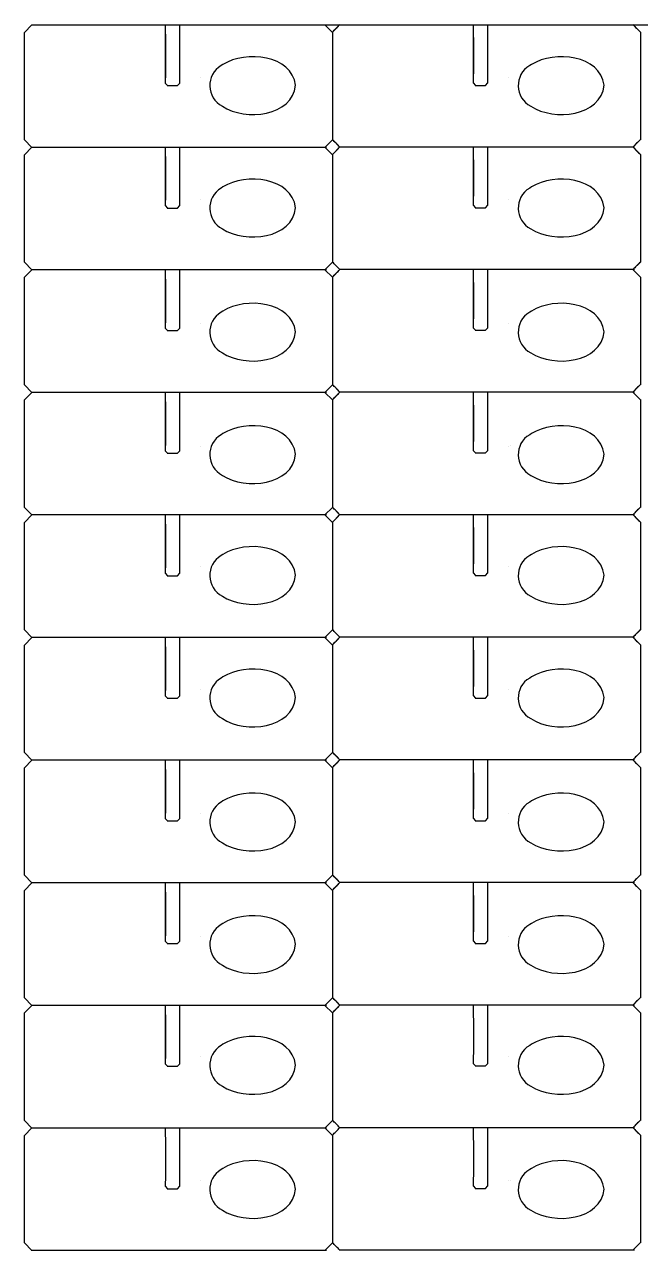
# Model space of a CAD drawing. Extents: x 0 to 600, y 0 to 397.
# Drawn here: x 0.1 to 199.9, y -0.1 to 397.1 of the extents above; entities that cross this region are included whole.
import ezdxf

# ---------------------------------------------------------------- set-up
doc = ezdxf.new("R2010")
doc.units = 0
doc.layers.add('Layer_1', color=7, linetype='CONTINUOUS')

msp = doc.modelspace()

# ---------------------------------------------------------------- linework, layer by layer
at = {"layer": 'Layer_1', "color": 5}
for p, q in [((0.142914, 394.581352), (2.56495, 397.046525)), ((97.5512, 397.046525), (99.973238, 394.581352)), ((45.725464, 378.15038), (46.52799, 377.333567)), ((49.744992, 377.333567), (50.547516, 378.15038)), ((145.55288, 378.231761), (146.355406, 377.414947)), ((149.572408, 377.414947), (150.374932, 378.231761)), ((2.56495, 357.313448), (0.142914, 359.778621)), ((99.973238, 359.778621), (97.5512, 357.313448)), ((0.142914, 354.893852), (2.56495, 357.359025)), ((97.5512, 357.359025), (99.973238, 354.893852)), ((45.725464, 338.46288), (46.52799, 337.646067)), ((49.744992, 337.646067), (50.547516, 338.46288)), ((145.55288, 338.544261), (146.355406, 337.727447)), ((149.572408, 337.727447), (150.374932, 338.544261)), ((2.56495, 317.625948), (0.142914, 320.091121)), ((99.973238, 320.091121), (97.5512, 317.625948)), ((0.142914, 315.206352), (2.56495, 317.671525)), ((97.5512, 317.671525), (99.973238, 315.206352)), ((45.725464, 298.77538), (46.52799, 297.958567)), ((49.744992, 297.958567), (50.547516, 298.77538)), ((145.55288, 298.856761), (146.355406, 298.039947)), ((149.572408, 298.039947), (150.374932, 298.856761)), ((2.56495, 277.938448), (0.142914, 280.403621)), ((99.973238, 280.403621), (97.5512, 277.938448)), ((0.142914, 275.465922), (2.56495, 277.931095)), ((97.5512, 277.931095), (99.973238, 275.465922)), ((45.725464, 259.03495), (46.52799, 258.218137)), ((49.744992, 258.218137), (50.547516, 259.03495)), ((145.55288, 259.116331), (146.355406, 258.299517)), ((149.572408, 258.299517), (150.374932, 259.116331)), ((157.650976, 260.836911), (157.650976, 260.836911)), ((2.56495, 238.198018), (0.142914, 240.663191)), ((99.973238, 240.663191), (97.5512, 238.198018)), ((0.142914, 235.751964), (2.56495, 238.217137)), ((97.5512, 238.217137), (99.973238, 235.751964)), ((45.725464, 219.320992), (46.52799, 218.504178)), ((49.744992, 218.504178), (50.547516, 219.320992)), ((145.55288, 219.402373), (146.355406, 218.585559)), ((149.572408, 218.585559), (150.374932, 219.402373)), ((2.56495, 198.48406), (0.142914, 200.949233)), ((99.973238, 200.949233), (97.5512, 198.48406)), ((0.142914, 196.038005), (2.56495, 198.503178)), ((97.5512, 198.503178), (99.973238, 196.038005)), ((145.556287, 198.581704), (145.556287, 179.581975)), ((150.374879, 179.581975), (150.374879, 198.581969)), ((197.378638, 198.584615), (199.800633, 196.119492)), ((199.800633, 196.143833), (199.800633, 161.235237)), ((45.725464, 179.607034), (46.52799, 178.79022)), ((49.744992, 178.79022), (50.547516, 179.607034)), ((145.552848, 179.688337), (146.355329, 178.871569)), ((145.55288, 179.688414), (146.355406, 178.8716)), ((146.256375, 178.871569), (149.572398, 178.871569)), ((149.572398, 178.871569), (150.374879, 179.688337)), ((149.572408, 178.8716), (150.374932, 179.688414)), ((2.56495, 158.770101), (0.142914, 161.235275)), ((99.973238, 161.235275), (97.5512, 158.770101)), ((0.142914, 156.297589), (2.56495, 158.762762)), ((0.142914, 156.297583), (2.56495, 158.762706)), ((0.142914, 121.494821), (0.142914, 156.297583)), ((45.728731, 158.76006), (45.728731, 139.760331)), ((50.547587, 139.760331), (50.547587, 158.760325)), ((97.551081, 158.762706), (99.973342, 156.297583)), ((97.5512, 158.762762), (99.973238, 156.297589)), ((99.970431, 156.379075), (102.392427, 158.844198)), ((99.973342, 156.297583), (99.973342, 121.494821)), ((145.556287, 158.841287), (145.556287, 139.841558)), ((150.374879, 139.841558), (150.374879, 158.841552)), ((197.378638, 158.844198), (199.800633, 156.379075)), ((199.800633, 156.403417), (199.800633, 121.494821)), ((45.725464, 139.866617), (46.52799, 139.049803)), ((45.725556, 139.866694), (46.528038, 139.049925)), ((46.428819, 139.049925), (49.745106, 139.049925)), ((49.744992, 139.049803), (50.547516, 139.866617)), ((49.745106, 139.049925), (50.547587, 139.866694)), ((145.552848, 139.947921), (146.355329, 139.131152)), ((145.55288, 139.947998), (146.355406, 139.131184)), ((146.256375, 139.131152), (149.572398, 139.131152)), ((149.572398, 139.131152), (150.374879, 139.947921)), ((149.572408, 139.131184), (150.374932, 139.947998)), ((2.56495, 119.029685), (0.142914, 121.494858)), ((2.56495, 119.029698), (0.142914, 121.494821)), ((99.973342, 121.494821), (97.551081, 119.029698)), ((99.973238, 121.494858), (97.5512, 119.029685)), ((102.392427, 119.110925), (99.970431, 121.576312)), ((199.800633, 121.576312), (197.378638, 119.110925)), ((0.142914, 116.557159), (2.56495, 119.022332)), ((98.092948, 119.029698), (2.292858, 119.029698)), ((97.5512, 119.022332), (99.973238, 116.557159)), ((197.92024, 119.110925), (102.120171, 119.110925)), ((45.725464, 100.126187), (46.52799, 99.309373)), ((49.744992, 99.309373), (50.547516, 100.126187)), ((145.55288, 100.207568), (146.355406, 99.390754)), ((149.572408, 99.390754), (150.374932, 100.207568)), ((2.56495, 79.289255), (0.142914, 81.754428)), ((99.973238, 81.754428), (97.5512, 79.289255)), ((0.142914, 76.816742), (2.56495, 79.281915)), ((97.5512, 79.281915), (99.973238, 76.816742)), ((45.725464, 60.38577), (46.52799, 59.568957)), ((49.744992, 59.568957), (50.547516, 60.38577)), ((145.55288, 60.467151), (146.355406, 59.650337)), ((149.572408, 59.650337), (150.374932, 60.467151)), ((2.56495, 39.548838), (0.142914, 42.014011)), ((2.56495, 39.548838), (0.142914, 42.014011)), ((99.973238, 42.014011), (97.5512, 39.548838)), ((99.973238, 42.014011), (97.5512, 39.548838)), ((0.142914, 37.129242), (2.56495, 39.594415)), ((0.142914, 37.129242), (2.56495, 39.594415)), ((97.5512, 39.594415), (99.973238, 37.129242)), ((97.5512, 39.594415), (99.973238, 37.129242)), ((45.725464, 20.698281), (46.52799, 19.881459)), ((45.725464, 20.698281), (46.52799, 19.881459)), ((49.744992, 19.881459), (50.547516, 20.698281)), ((49.744992, 19.881459), (50.547516, 20.698281)), ((145.55288, 20.77964), (146.355406, 19.962845)), ((149.572408, 19.962845), (150.374932, 20.77964)), ((157.650976, 22.500226), (157.650976, 22.500226)), ((2.56495, -0.138662), (0.142914, 2.326514)), ((2.56495, -0.138662), (0.142914, 2.326514)), ((99.973238, 2.326514), (97.5512, -0.138662)), ((99.973238, 2.326514), (97.5512, -0.138662))]:
    msp.add_line(p, q, dxfattribs=at)
at = {"layer": 'Layer_1', "color": 1}
for p, q in [((0.142914, 394.581333), (2.56495, 397.046456)), ((0.142914, 359.778571), (0.142914, 394.581333)), ((2.56495, 397.046456), (596.894708, 397.067358)), ((45.728731, 397.04381), (45.728731, 378.044081)), ((50.547587, 378.044081), (50.547587, 397.044075)), ((97.551081, 397.046456), (99.973342, 394.581333)), ((99.970431, 394.662825), (102.392427, 397.127948)), ((99.973342, 394.581333), (99.973342, 359.778571)), ((145.556287, 397.125302), (145.556287, 378.125308)), ((150.374879, 378.125308), (150.374879, 397.125302)), ((197.378638, 397.127948), (199.800633, 394.662825)), ((199.800633, 394.687167), (199.800633, 359.778571)), ((45.725556, 378.150444), (46.528038, 377.333675)), ((49.745106, 377.333675), (50.547587, 378.150444)), ((145.552848, 378.231671), (146.355329, 377.414902)), ((146.256375, 377.415167), (149.572398, 377.415167)), ((149.572398, 377.414902), (150.374879, 378.231671)), ((46.428819, 377.333675), (49.745106, 377.333675)), ((2.56495, 357.313448), (0.142914, 359.778571)), ((99.973342, 359.778571), (97.551081, 357.313448)), ((102.392427, 357.39494), (99.970431, 359.860062)), ((199.800633, 359.860062), (197.378638, 357.39494)), ((98.092948, 357.313448), (2.292858, 357.313448)), ((197.92024, 357.39494), (102.120171, 357.39494)), ((199.800633, 76.922583), (199.800633, 42.013987)), ((197.378638, 39.675865), (199.800633, 37.210742)), ((199.800633, 37.235083), (199.800633, 2.325694)), ((145.552848, 20.780381), (146.355329, 19.962819)), ((149.572398, 19.962819), (150.374879, 20.780381)), ((157.650921, 22.500173), (157.650921, 22.500173)), ((199.800633, 2.407715), (197.378638, -0.058202)), ((197.92024, -0.058202), (102.120171, -0.058202))]:
    msp.add_line(p, q, dxfattribs=at)
at = {"layer": 'Layer_1', "color": 4}
for p, q in [((64.472884, 384.176329), (63.911896, 383.801493)), ((164.48541, 384.176329), (163.924422, 383.801493)), ((57.195654, 380.096337), (57.195654, 380.096337)), ((157.208181, 380.096337), (157.208181, 380.096337)), ((64.472884, 344.488829), (63.911896, 344.113993)), ((164.48541, 344.488829), (163.924422, 344.113993)), ((57.195654, 340.408837), (57.195654, 340.408837)), ((157.208181, 340.408837), (157.208181, 340.408837)), ((64.472884, 304.272162), (63.911896, 303.897327)), ((164.48541, 304.272162), (163.924422, 303.897327)), ((57.195654, 300.19217), (57.195654, 300.19217)), ((157.208181, 300.19217), (157.208181, 300.19217)), ((64.472884, 264.584662), (63.911896, 264.209827)), ((164.48541, 264.584662), (163.924422, 264.209827)), ((57.195654, 260.50467), (57.195654, 260.50467)), ((157.208181, 260.50467), (157.208181, 260.50467)), ((0.142914, 235.751958), (2.56495, 238.217081)), ((0.142914, 200.949196), (0.142914, 235.751958)), ((45.728731, 238.214435), (45.728731, 219.214706)), ((50.547587, 219.214706), (50.547587, 238.2147)), ((97.551081, 238.217081), (99.973342, 235.751958)), ((99.970431, 235.83345), (102.392427, 238.298573)), ((99.973342, 235.751958), (99.973342, 200.949196)), ((145.556287, 238.295662), (145.556287, 219.295933)), ((150.374879, 219.295933), (150.374879, 238.295927)), ((197.378638, 238.298573), (199.800633, 235.83345)), ((199.800633, 235.857792), (199.800633, 200.949196)), ((64.472884, 225.426329), (63.911896, 225.051493)), ((164.48541, 225.426329), (163.924422, 225.051493)), ((45.725556, 219.321069), (46.528038, 218.5043)), ((46.428819, 218.5043), (49.745106, 218.5043)), ((49.745106, 218.5043), (50.547587, 219.321069)), ((57.195654, 221.346337), (57.195654, 221.346337)), ((145.552848, 219.402296), (146.355329, 218.585527)), ((146.256375, 218.585527), (149.572398, 218.585527)), ((149.572398, 218.585527), (150.374879, 219.402296)), ((157.208181, 221.346337), (157.208181, 221.346337)), ((2.56495, 198.484073), (0.142914, 200.949196)), ((99.973342, 200.949196), (97.551081, 198.484073)), ((102.392427, 198.565565), (99.970431, 201.030687)), ((199.800633, 201.030687), (197.378638, 198.565565)), ((0.142914, 196.038), (2.56495, 198.503123)), ((0.142914, 161.235237), (0.142914, 196.038)), ((98.092948, 198.484073), (2.292858, 198.484073)), ((45.728731, 198.500477), (45.728731, 179.500748)), ((50.547587, 179.500748), (50.547587, 198.500742)), ((97.551081, 198.503123), (99.973342, 196.038)), ((99.970431, 196.119492), (102.392427, 198.584615)), ((99.973342, 196.038), (99.973342, 161.235237)), ((197.92024, 198.565565), (102.120171, 198.565565)), ((64.472884, 185.738829), (63.911896, 185.363993)), ((164.48541, 185.738829), (163.924422, 185.363993)), ((45.725556, 179.60711), (46.528038, 178.790342)), ((46.428819, 178.790342), (49.745106, 178.790342)), ((49.745106, 178.790342), (50.547587, 179.60711)), ((57.195654, 181.658837), (57.195654, 181.658837)), ((157.208181, 181.658837), (157.208181, 181.658837)), ((2.56495, 158.770115), (0.142914, 161.235237)), ((99.973342, 161.235237), (97.551081, 158.770115)), ((102.392427, 158.851606), (99.970431, 161.316729)), ((199.800633, 161.316729), (197.378638, 158.851606)), ((98.092948, 158.770115), (2.292858, 158.770115)), ((197.92024, 158.851606), (102.120171, 158.851606)), ((64.472884, 145.522162), (63.911896, 145.147327)), ((164.48541, 145.522162), (163.924422, 145.147327)), ((57.195654, 141.44217), (57.195654, 141.44217)), ((157.208181, 141.44217), (157.208181, 141.44217)), ((64.472884, 105.834662), (63.911896, 105.459827)), ((164.48541, 105.834662), (163.924422, 105.459827)), ((57.195654, 101.75467), (57.195654, 101.75467)), ((157.208181, 101.75467), (157.208181, 101.75467)), ((64.472884, 66.676215), (63.911896, 66.301379)), ((164.48541, 66.676215), (163.924422, 66.301379)), ((57.195654, 62.596223), (57.195654, 62.596223)), ((157.208181, 62.596223), (157.208181, 62.596223)), ((64.472884, 26.459662), (63.911896, 26.084827)), ((164.48541, 26.459662), (163.924422, 26.084827)), ((57.195654, 22.37967), (57.195654, 22.37967)), ((157.208181, 22.37967), (157.208181, 22.37967))]:
    msp.add_line(p, q, dxfattribs=at)
at = {"layer": 'Layer_1', "color": 2}
for p, q in [((0.142914, 354.893833), (2.56495, 357.358956)), ((0.142914, 320.091124), (0.142914, 354.893833)), ((45.728731, 357.35631), (45.728731, 338.356581)), ((50.547587, 338.356581), (50.547587, 357.356575)), ((97.551081, 357.358956), (99.973342, 354.893833)), ((99.970431, 354.975325), (102.392427, 357.440448)), ((99.973342, 354.893833), (99.973342, 320.091124)), ((145.556287, 357.437802), (145.556287, 338.437808)), ((150.374879, 338.437808), (150.374879, 357.437802)), ((197.378638, 357.440448), (199.800633, 354.975325)), ((199.800633, 354.999667), (199.800633, 320.091124)), ((45.725556, 338.462944), (46.528038, 337.646175)), ((49.745106, 337.646175), (50.547587, 338.462944)), ((145.552848, 338.544171), (146.355329, 337.727402)), ((146.256375, 337.727667), (149.572398, 337.727667)), ((149.572398, 337.727402), (150.374879, 338.544171)), ((46.428819, 337.646175), (49.745106, 337.646175)), ((2.56495, 317.625948), (0.142914, 320.091124)), ((99.973342, 320.091124), (97.551081, 317.625948)), ((102.392427, 317.707307), (99.970431, 320.172483)), ((199.800633, 320.172483), (197.378638, 317.707334)), ((0.142914, 315.20636), (2.56495, 317.671536)), ((0.142914, 280.403624), (0.142914, 315.20636)), ((98.092948, 317.625948), (2.292858, 317.625948)), ((45.728731, 317.668784), (45.728731, 298.668973)), ((50.547587, 298.668973), (50.547587, 317.668969)), ((97.551081, 317.671536), (99.973342, 315.20636)), ((99.970431, 315.287719), (102.392427, 317.752895)), ((99.973342, 315.20636), (99.973342, 280.403624)), ((197.92024, 317.707307), (102.120171, 317.707307)), ((45.725556, 298.77538), (46.528038, 297.958567)), ((46.428819, 297.958567), (49.745106, 297.958567)), ((49.745106, 297.958567), (50.547587, 298.77538)), ((145.552848, 298.856761), (146.355329, 298.039947)), ((149.572398, 298.039947), (150.374879, 298.856761)), ((2.56495, 277.938448), (0.142914, 280.403624)), ((99.973342, 280.403624), (97.551081, 277.938448)), ((102.392427, 278.019807), (99.970431, 280.484983)), ((199.800633, 280.484983), (197.378638, 278.019807)), ((98.092948, 277.938448), (2.292858, 277.938448)), ((197.92024, 278.019807), (102.120171, 278.019807))]:
    msp.add_line(p, q, dxfattribs=at)
at = {"layer": 'Layer_1', "color": 3}
for p, q in [((145.556287, 317.75017), (145.556287, 298.750353)), ((150.374879, 298.750353), (150.374879, 317.750355)), ((197.378638, 317.753001), (199.800633, 315.287825)), ((199.800633, 315.31222), (199.800633, 280.403624)), ((146.256375, 298.040042), (149.572398, 298.040042)), ((0.142914, 275.465917), (2.56495, 277.931092)), ((0.142914, 240.663154), (0.142914, 275.465917)), ((45.728731, 277.928367), (45.728731, 258.928665)), ((50.547587, 258.928665), (50.547587, 277.928552)), ((97.551081, 277.931092), (99.973342, 275.465917)), ((99.970431, 275.547303), (102.392427, 278.012478)), ((99.973342, 275.465917), (99.973342, 240.663154)), ((145.556287, 278.009753), (145.556287, 259.009892)), ((150.374879, 259.009892), (150.374879, 278.009938)), ((197.378638, 278.012558), (199.800633, 275.547408)), ((199.800633, 275.571776), (199.800633, 240.663154)), ((45.725556, 259.035027), (46.528038, 258.218258)), ((49.745106, 258.218258), (50.547587, 259.035027)), ((145.552848, 259.116254), (146.355329, 258.299485)), ((146.256375, 258.299485), (149.572398, 258.299485)), ((149.572398, 258.299485), (150.374879, 259.116254)), ((157.650921, 260.83684), (157.650921, 260.83684)), ((46.428819, 258.218258), (49.745106, 258.218258)), ((2.56495, 238.198031), (0.142914, 240.663154)), ((99.973342, 240.663154), (97.551081, 238.198031)), ((102.392427, 238.279523), (99.970431, 240.744646)), ((199.800633, 240.744646), (197.378638, 238.279258)), ((98.092948, 238.198031), (2.292858, 238.198031)), ((197.92024, 238.279523), (102.120171, 238.279523))]:
    msp.add_line(p, q, dxfattribs=at)
at = {"layer": 'Layer_1', "color": 6}
for p, q in [((0.142914, 116.557167), (2.56495, 119.02229)), ((0.142914, 81.754404), (0.142914, 116.557167)), ((45.728731, 119.019644), (45.728731, 100.01965)), ((50.547587, 100.01965), (50.547587, 119.019908)), ((97.551081, 119.02229), (99.973342, 116.557167)), ((99.970431, 116.638658), (102.392427, 119.103781)), ((99.973342, 116.557167), (99.973342, 81.754404)), ((145.556287, 119.100871), (145.556287, 100.101142)), ((150.374879, 100.101142), (150.374879, 119.101135)), ((197.378638, 119.103781), (199.800633, 116.638658)), ((199.800633, 116.663), (199.800633, 81.754404)), ((45.725556, 100.126277), (46.528038, 99.309244)), ((49.745106, 99.309244), (50.547587, 100.126277)), ((145.552848, 100.207504), (146.355329, 99.390735)), ((146.256375, 99.390735), (149.572398, 99.390735)), ((149.572398, 99.390735), (150.374879, 100.207504)), ((46.428819, 99.309244), (49.745106, 99.309244)), ((2.56495, 79.289281), (0.142914, 81.754404)), ((99.973342, 81.754404), (97.551081, 79.289281)), ((102.392427, 79.370508), (99.970431, 81.835896)), ((199.800633, 81.835896), (197.378638, 79.370508)), ((0.142914, 76.81675), (2.56495, 79.281873)), ((0.142914, 42.013987), (0.142914, 76.81675)), ((98.092948, 79.289281), (2.292858, 79.289281)), ((45.728731, 79.279227), (45.728731, 60.279233)), ((50.547587, 60.279233), (50.547587, 79.279492)), ((97.551081, 79.281873), (99.973342, 76.81675)), ((99.970431, 76.898242), (102.392427, 79.363365)), ((99.973342, 76.81675), (99.973342, 42.013987)), ((197.92024, 79.370508), (102.120171, 79.370508)), ((197.378638, 79.363365), (199.800633, 76.898242)), ((45.725556, 60.38586), (46.528038, 59.568827)), ((49.745106, 59.568827), (50.547587, 60.38586)), ((145.552848, 60.467087), (146.355329, 59.650319)), ((149.572398, 59.650319), (150.374879, 60.467087)), ((46.428819, 59.568827), (49.745106, 59.568827)), ((199.800633, 42.095479), (197.378638, 39.630092)), ((197.92024, 39.630092), (102.120171, 39.630092))]:
    msp.add_line(p, q, dxfattribs=at)
at = {"layer": 'Layer_1', "color": 5}
for points in [[(0.142914, 359.778621), (0.142914, 371.379531), (0.142914, 382.980442), (0.142914, 394.581352)], [(2.56495, 397.046525), (200.675214, 397.053457), (398.785477, 397.060363), (596.89574, 397.067295)], [(45.728752, 397.043792), (45.91967, 390.712739), (45.97137, 384.374518), (45.728752, 378.043973)], [(50.547516, 378.043973), (50.547516, 384.377307), (50.547516, 390.710641), (50.547516, 397.043974)], [(99.970325, 394.662724), (100.77767, 395.484449), (101.585017, 396.306173), (102.392361, 397.127898)], [(99.973238, 394.581352), (99.973238, 382.980442), (99.973238, 371.379531), (99.973238, 359.778621)], [(145.556161, 397.125172), (145.747081, 390.794119), (145.798786, 384.455898), (145.556161, 378.125353)], [(150.374932, 378.125353), (150.374932, 384.458687), (150.374932, 390.792021), (150.374932, 397.125355)], [(197.378619, 397.128001), (198.185966, 396.306276), (198.99331, 395.484552), (199.800657, 394.662828)], [(199.800543, 394.687217), (199.800543, 383.051019), (199.800543, 371.414819), (199.800543, 359.778621)], [(146.256274, 377.415042), (147.361653, 377.415042), (148.46703, 377.415042), (149.572408, 377.415042)], [(46.428858, 377.333567), (47.534237, 377.333567), (48.639614, 377.333567), (49.744992, 377.333567)], [(102.392361, 357.394821), (101.585017, 358.216545), (100.77767, 359.038269), (99.970325, 359.859994)], [(199.800649, 359.859994), (198.993302, 359.038269), (198.185958, 358.216545), (197.378611, 357.394821)], [(0.142914, 320.091121), (0.142914, 331.692031), (0.142914, 343.292942), (0.142914, 354.893852)], [(98.092858, 357.313448), (66.159526, 357.313448), (34.22619, 357.313448), (2.292858, 357.313448)], [(45.728752, 357.356292), (45.91967, 351.025239), (45.97137, 344.687018), (45.728752, 338.356473)], [(50.547516, 338.356473), (50.547516, 344.689807), (50.547516, 351.023141), (50.547516, 357.356474)], [(99.970325, 354.975224), (100.77767, 355.796949), (101.585017, 356.618673), (102.392361, 357.440398)], [(99.973238, 354.893852), (99.973238, 343.292942), (99.973238, 331.692031), (99.973238, 320.091121)], [(197.920269, 357.394821), (165.986936, 357.394821), (134.053601, 357.394821), (102.120269, 357.394821)], [(145.556161, 357.437672), (145.747081, 351.106619), (145.798786, 344.768398), (145.556161, 338.437853)], [(150.374932, 338.437853), (150.374932, 344.771187), (150.374932, 351.104521), (150.374932, 357.437855)], [(197.378619, 357.440501), (198.185966, 356.618776), (198.99331, 355.797052), (199.800657, 354.975328)], [(199.800543, 354.999717), (199.800543, 343.363519), (199.800543, 331.727319), (199.800543, 320.091121)], [(146.256274, 337.727542), (147.361653, 337.727542), (148.46703, 337.727542), (149.572408, 337.727542)], [(46.428858, 337.646067), (47.534237, 337.646067), (48.639614, 337.646067), (49.744992, 337.646067)], [(102.392361, 317.707321), (101.585017, 318.529045), (100.77767, 319.350769), (99.970325, 320.172494)], [(199.800649, 320.172494), (198.993302, 319.350769), (198.185958, 318.529045), (197.378611, 317.707321)], [(0.142914, 280.403621), (0.142914, 292.004531), (0.142914, 303.605442), (0.142914, 315.206352)], [(98.092858, 317.625948), (66.159526, 317.625948), (34.22619, 317.625948), (2.292858, 317.625948)], [(45.728752, 317.668792), (45.91967, 311.337738), (45.97137, 304.999519), (45.728752, 298.668973)], [(50.547516, 298.668973), (50.547516, 305.002307), (50.547516, 311.335641), (50.547516, 317.668974)], [(99.970325, 315.287724), (100.77767, 316.109449), (101.585017, 316.931173), (102.392361, 317.752898)], [(99.973238, 315.206352), (99.973238, 303.605442), (99.973238, 292.004531), (99.973238, 280.403621)], [(197.920269, 317.707321), (165.986936, 317.707321), (134.053601, 317.707321), (102.120269, 317.707321)], [(145.556161, 317.750172), (145.747081, 311.419119), (145.798786, 305.080899), (145.556161, 298.750353)], [(150.374932, 298.750353), (150.374932, 305.083687), (150.374932, 311.417021), (150.374932, 317.750355)], [(197.378619, 317.753001), (198.185966, 316.931276), (198.99331, 316.109552), (199.800657, 315.287828)], [(199.800543, 315.312217), (199.800543, 303.676018), (199.800543, 292.03982), (199.800543, 280.403621)], [(46.428858, 297.958567), (47.534237, 297.958567), (48.639614, 297.958567), (49.744992, 297.958567)], [(146.256274, 298.040042), (147.361653, 298.040042), (148.46703, 298.040042), (149.572408, 298.040042)], [(102.392361, 278.019821), (101.585017, 278.841545), (100.77767, 279.663269), (99.970325, 280.484994)], [(199.800649, 280.484994), (198.993302, 279.663269), (198.185958, 278.841545), (197.378611, 278.019821)], [(0.142914, 240.663191), (0.142914, 252.264101), (0.142914, 263.865012), (0.142914, 275.465922)], [(98.092858, 277.938448), (66.159526, 277.938448), (34.22619, 277.938448), (2.292858, 277.938448)], [(45.728752, 277.928362), (45.91967, 271.597308), (45.97137, 265.259088), (45.728752, 258.928543)], [(50.547516, 258.928543), (50.547516, 265.261877), (50.547516, 271.595211), (50.547516, 277.928545)], [(99.970325, 275.547295), (100.77767, 276.369019), (101.585017, 277.190743), (102.392361, 278.012468)], [(99.973238, 275.465922), (99.973238, 263.865012), (99.973238, 252.264101), (99.973238, 240.663191)], [(197.920269, 278.019821), (165.986936, 278.019821), (134.053601, 278.019821), (102.120269, 278.019821)], [(145.556161, 278.009743), (145.747081, 271.678689), (145.798786, 265.340469), (145.556161, 259.009923)], [(150.374932, 259.009923), (150.374932, 265.343257), (150.374932, 271.676591), (150.374932, 278.009925)], [(197.378619, 278.012571), (198.185966, 277.190847), (198.99331, 276.369122), (199.800657, 275.547398)], [(199.800543, 275.571787), (199.800543, 263.935589), (199.800543, 252.299389), (199.800543, 240.663191)], [(146.256274, 258.299612), (147.361653, 258.299612), (148.46703, 258.299612), (149.572408, 258.299612)], [(46.428858, 258.218137), (47.534237, 258.218137), (48.639614, 258.218137), (49.744992, 258.218137)], [(102.392361, 238.279391), (101.585017, 239.101115), (100.77767, 239.922839), (99.970325, 240.744564)], [(199.800649, 240.744564), (198.993302, 239.922839), (198.185958, 239.101115), (197.378611, 238.279391)], [(0.142914, 200.949233), (0.142914, 212.550143), (0.142914, 224.151053), (0.142914, 235.751964)], [(98.092858, 238.198018), (66.159526, 238.198018), (34.22619, 238.198018), (2.292858, 238.198018)], [(45.728752, 238.214404), (45.91967, 231.88335), (45.97137, 225.54513), (45.728752, 219.214585)], [(50.547516, 219.214585), (50.547516, 225.547918), (50.547516, 231.881252), (50.547516, 238.214586)], [(99.970325, 235.833336), (100.77767, 236.655061), (101.585017, 237.476785), (102.392361, 238.298509)], [(99.973238, 235.751964), (99.973238, 224.151053), (99.973238, 212.550143), (99.973238, 200.949233)], [(197.920269, 238.279391), (165.986936, 238.279391), (134.053601, 238.279391), (102.120269, 238.279391)], [(145.556161, 238.295784), (145.747081, 231.964731), (145.798786, 225.62651), (145.556161, 219.295965)], [(150.374932, 219.295965), (150.374932, 225.629299), (150.374932, 231.962633), (150.374932, 238.295967)], [(197.378619, 238.298613), (198.185966, 237.476888), (198.99331, 236.655164), (199.800657, 235.833439)], [(199.800543, 235.857829), (199.800543, 224.221631), (199.800543, 212.585431), (199.800543, 200.949233)], [(46.428858, 218.504178), (47.534237, 218.504178), (48.639614, 218.504178), (49.744992, 218.504178)], [(146.256274, 218.585654), (147.361653, 218.585654), (148.46703, 218.585654), (149.572408, 218.585654)], [(102.392361, 198.565432), (101.585017, 199.387157), (100.77767, 200.208881), (99.970325, 201.030605)], [(199.800649, 201.030605), (198.993302, 200.208881), (198.185958, 199.387157), (197.378611, 198.565432)], [(0.142914, 161.235275), (0.142914, 172.836185), (0.142914, 184.437095), (0.142914, 196.038005)], [(98.092858, 198.48406), (66.159526, 198.48406), (34.22619, 198.48406), (2.292858, 198.48406)], [(45.728752, 198.500445), (45.91967, 192.169392), (45.97137, 185.831171), (45.728752, 179.500626)], [(50.547516, 179.500626), (50.547516, 185.83396), (50.547516, 192.167294), (50.547516, 198.500628)], [(99.970325, 196.119378), (100.77767, 196.941102), (101.585017, 197.762827), (102.392361, 198.584551)], [(99.973238, 196.038005), (99.973238, 184.437095), (99.973238, 172.836185), (99.973238, 161.235275)], [(197.920269, 198.565432), (165.986936, 198.565432), (134.053601, 198.565432), (102.120269, 198.565432)], [(145.556161, 198.581826), (145.747081, 192.250773), (145.798786, 185.912552), (145.556161, 179.582007)], [(150.374932, 179.582007), (150.374932, 185.915341), (150.374932, 192.248675), (150.374932, 198.582008)], [(197.378619, 198.584654), (198.185966, 197.76293), (198.99331, 196.941205), (199.800657, 196.119481)], [(199.800543, 196.14387), (199.800543, 184.507673), (199.800543, 172.871472), (199.800543, 161.235275)], [(46.428858, 178.79022), (47.534237, 178.79022), (48.639614, 178.79022), (49.744992, 178.79022)], [(146.256274, 178.871696), (147.361653, 178.871696), (148.46703, 178.871696), (149.572408, 178.871696)], [(102.392361, 158.851474), (101.585017, 159.673198), (100.77767, 160.494923), (99.970325, 161.316647)], [(199.800649, 161.316647), (198.993302, 160.494923), (198.185958, 159.673198), (197.378611, 158.851474)], [(0.142914, 121.494858), (0.142914, 133.095768), (0.142914, 144.696678), (0.142914, 156.297589)], [(98.092858, 158.770101), (66.159526, 158.770101), (34.22619, 158.770101), (2.292858, 158.770101)], [(45.728752, 158.760029), (45.91967, 152.428975), (45.97137, 146.090755), (45.728752, 139.76021)], [(50.547516, 139.76021), (50.547516, 146.093543), (50.547516, 152.426877), (50.547516, 158.760211)], [(99.970325, 156.378961), (100.77767, 157.200686), (101.585017, 158.02241), (102.392361, 158.844134)], [(99.973238, 156.297589), (99.973238, 144.696678), (99.973238, 133.095768), (99.973238, 121.494858)], [(197.920269, 158.851474), (165.986936, 158.851474), (134.053601, 158.851474), (102.120269, 158.851474)], [(145.556161, 158.841409), (145.747081, 152.510356), (145.798786, 146.172135), (145.556161, 139.84159)], [(150.374932, 139.84159), (150.374932, 146.174924), (150.374932, 152.508258), (150.374932, 158.841592)], [(197.378619, 158.844238), (198.185966, 158.022513), (198.99331, 157.200789), (199.800657, 156.379064)], [(199.800543, 156.403454), (199.800543, 144.767256), (199.800543, 133.131056), (199.800543, 121.494858)], [(46.428858, 139.049803), (47.534237, 139.049803), (48.639614, 139.049803), (49.744992, 139.049803)], [(146.256274, 139.131279), (147.361653, 139.131279), (148.46703, 139.131279), (149.572408, 139.131279)], [(102.392361, 119.111057), (101.585017, 119.932782), (100.77767, 120.754506), (99.970325, 121.57623)], [(199.800649, 121.57623), (198.993302, 120.754506), (198.185958, 119.932782), (197.378611, 119.111057)], [(0.142914, 81.754428), (0.142914, 93.355338), (0.142914, 104.956248), (0.142914, 116.557159)], [(98.092858, 119.029685), (66.159526, 119.029685), (34.22619, 119.029685), (2.292858, 119.029685)], [(45.728752, 119.019599), (45.91967, 112.688546), (45.97137, 106.350325), (45.728752, 100.01978)], [(50.547516, 100.01978), (50.547516, 106.353114), (50.547516, 112.686447), (50.547516, 119.019781)], [(99.970325, 116.638531), (100.77767, 117.460256), (101.585017, 118.28198), (102.392361, 119.103705)], [(99.973238, 116.557159), (99.973238, 104.956248), (99.973238, 93.355338), (99.973238, 81.754428)], [(197.920269, 119.111057), (165.986936, 119.111057), (134.053601, 119.111057), (102.120269, 119.111057)], [(145.556161, 119.100979), (145.747081, 112.769926), (145.798786, 106.431705), (145.556161, 100.10116)], [(150.374932, 100.10116), (150.374932, 106.434494), (150.374932, 112.767828), (150.374932, 119.101162)], [(197.378619, 119.103808), (198.185966, 118.282083), (198.99331, 117.460359), (199.800657, 116.638635)], [(199.800543, 116.663024), (199.800543, 105.026826), (199.800543, 93.390626), (199.800543, 81.754428)], [(146.256274, 99.390849), (147.361653, 99.390849), (148.46703, 99.390849), (149.572408, 99.390849)], [(46.428858, 99.309373), (47.534237, 99.309373), (48.639614, 99.309373), (49.744992, 99.309373)], [(102.392361, 79.370627), (101.585017, 80.192352), (100.77767, 81.014076), (99.970325, 81.835801)], [(199.800649, 81.835801), (198.993302, 81.014076), (198.185958, 80.192352), (197.378611, 79.370627)], [(0.142914, 42.014011), (0.142914, 53.614922), (0.142914, 65.215832), (0.142914, 76.816742)], [(98.092858, 79.289255), (66.159526, 79.289255), (34.22619, 79.289255), (2.292858, 79.289255)], [(45.728752, 79.279182), (45.91967, 72.948129), (45.97137, 66.609908), (45.728752, 60.279363)], [(50.547516, 60.279363), (50.547516, 66.612697), (50.547516, 72.946031), (50.547516, 79.279365)], [(99.970325, 76.898115), (100.77767, 77.719839), (101.585017, 78.541563), (102.392361, 79.363288)], [(99.973238, 76.816742), (99.973238, 65.215832), (99.973238, 53.614922), (99.973238, 42.014011)], [(197.920269, 79.370627), (165.986936, 79.370627), (134.053601, 79.370627), (102.120269, 79.370627)], [(145.556161, 79.360589), (145.747081, 73.029536), (145.798786, 66.691315), (145.556161, 60.36077)], [(150.374932, 60.36077), (150.374932, 66.694104), (150.374932, 73.027438), (150.374932, 79.360772)], [(197.378619, 79.363391), (198.185966, 78.541667), (198.99331, 77.719942), (199.800657, 76.898218)], [(199.800543, 76.922607), (199.800543, 65.286409), (199.800543, 53.650209), (199.800543, 42.014011)], [(146.256274, 59.650459), (147.361653, 59.650459), (148.46703, 59.650459), (149.572408, 59.650459)], [(46.428858, 59.568957), (47.534237, 59.568957), (48.639614, 59.568957), (49.744992, 59.568957)], [(102.392361, 39.630211), (101.585017, 40.451935), (100.77767, 41.27366), (99.970325, 42.095384)], [(102.392361, 39.630211), (101.585017, 40.451935), (100.77767, 41.27366), (99.970325, 42.095384)], [(199.800649, 42.095384), (198.993302, 41.27366), (198.185958, 40.451935), (197.378611, 39.630211)], [(0.142914, 2.326514), (0.142914, 13.927435), (0.142914, 25.528329), (0.142914, 37.129242)], [(0.142914, 2.326514), (0.142914, 13.927435), (0.142914, 25.528329), (0.142914, 37.129242)], [(98.092858, 39.548838), (66.159526, 39.548838), (34.22619, 39.548838), (2.292858, 39.548838)], [(98.092858, 39.548838), (66.159526, 39.548838), (34.22619, 39.548838), (2.292858, 39.548838)], [(45.728752, 39.591682), (45.91967, 33.260629), (45.97137, 26.922419), (45.728752, 20.591866)], [(45.728752, 39.591682), (45.91967, 33.260629), (45.97137, 26.922419), (45.728752, 20.591866)], [(50.547516, 20.591866), (50.547516, 26.925197), (50.547516, 33.258531), (50.547516, 39.591865)], [(50.547516, 20.591866), (50.547516, 26.925197), (50.547516, 33.258531), (50.547516, 39.591865)], [(99.970325, 37.210615), (100.77767, 38.032339), (101.585017, 38.854063), (102.392361, 39.675788)], [(99.970325, 37.210615), (100.77767, 38.032339), (101.585017, 38.854063), (102.392361, 39.675788)], [(99.973238, 37.129242), (99.973238, 25.528329), (99.973238, 13.927435), (99.973238, 2.326514)], [(99.973238, 37.129242), (99.973238, 25.528329), (99.973238, 13.927435), (99.973238, 2.326514)], [(197.920269, 39.630211), (165.986936, 39.630211), (134.053601, 39.630211), (102.120269, 39.630211)], [(145.556161, 39.673089), (145.747081, 33.342036), (145.798786, 27.003815), (145.556161, 20.67327)], [(150.374932, 20.67327), (150.374932, 27.006604), (150.374932, 33.339938), (150.374932, 39.673272)], [(197.378619, 39.675891), (198.185966, 38.854167), (198.99331, 38.032442), (199.800657, 37.210718)], [(199.800543, 37.235107), (199.800543, 25.59892), (199.800543, 13.962704), (199.800543, 2.326514)], [(46.428858, 19.881459), (47.534237, 19.881459), (48.639614, 19.881459), (49.744992, 19.881459)], [(46.428858, 19.881459), (47.534237, 19.881459), (48.639614, 19.881459), (49.744992, 19.881459)], [(146.256274, 19.962959), (147.361653, 19.962959), (148.46703, 19.962959), (149.572408, 19.962959)], [(102.392361, -0.057302), (101.585017, 0.764414), (100.77767, 1.586157), (99.970325, 2.407873)], [(102.392361, -0.057302), (101.585017, 0.764414), (100.77767, 1.586157), (99.970325, 2.407873)], [(199.800649, 2.407873), (198.993302, 1.586157), (198.185958, 0.764414), (197.378611, -0.057302)], [(98.092858, -0.138662), (66.159526, -0.138662), (34.22619, -0.138662), (2.292858, -0.138662)], [(98.092858, -0.138662), (66.159526, -0.138662), (34.22619, -0.138662), (2.292858, -0.138662)], [(197.920269, -0.057302), (165.986936, -0.057302), (134.053601, -0.057302), (102.120269, -0.057302)]]:
    msp.add_open_spline(points, degree=3, dxfattribs=at)
at = {"layer": 'Layer_1', "color": 4}
for points in [[(88.045446, 377.458238), (86.763312, 387.237803), (72.00624, 388.865633), (64.472884, 384.176329)], [(188.057973, 377.458238), (186.775839, 387.237803), (172.018766, 388.865633), (164.48541, 384.176329)], [(63.911896, 383.801493), (58.778604, 380.920245), (59.080125, 373.303268), (64.283521, 370.632809)], [(163.924422, 383.801493), (158.79113, 380.920245), (159.092652, 373.303268), (164.296048, 370.632809)], [(64.283521, 370.632809), (71.873769, 365.717276), (87.00193, 367.432272), (88.045446, 377.458238)], [(164.296048, 370.632809), (171.886295, 365.717276), (187.014457, 367.432272), (188.057973, 377.458238)], [(88.045446, 337.770738), (86.763312, 347.550303), (72.00624, 349.178133), (64.472884, 344.488829)], [(188.057973, 337.770738), (186.775839, 347.550303), (172.018766, 349.178133), (164.48541, 344.488829)], [(63.911896, 344.113993), (58.778604, 341.232745), (59.080125, 333.615768), (64.283521, 330.945309)], [(163.924422, 344.113993), (158.79113, 341.232745), (159.092652, 333.615768), (164.296048, 330.945309)], [(64.283521, 330.945309), (71.873769, 326.029776), (87.00193, 327.744772), (88.045446, 337.770738)], [(164.296048, 330.945309), (171.886295, 326.029776), (187.014457, 327.744772), (188.057973, 337.770738)], [(88.045446, 297.554071), (86.763312, 307.333637), (72.00624, 308.961467), (64.472884, 304.272162)], [(188.057973, 297.554071), (186.775839, 307.333637), (172.018766, 308.961467), (164.48541, 304.272162)], [(63.911896, 303.897327), (58.778604, 301.016079), (59.080125, 293.399102), (64.283521, 290.728643)], [(163.924422, 303.897327), (158.79113, 301.016079), (159.092652, 293.399102), (164.296048, 290.728643)], [(64.283521, 290.728643), (71.873769, 285.813109), (87.00193, 287.528105), (88.045446, 297.554071)], [(164.296048, 290.728643), (171.886295, 285.813109), (187.014457, 287.528105), (188.057973, 297.554071)], [(88.045446, 257.866571), (86.763312, 267.646137), (72.00624, 269.273967), (64.472884, 264.584662)], [(188.057973, 257.866571), (186.775839, 267.646137), (172.018766, 269.273967), (164.48541, 264.584662)], [(63.911896, 264.209827), (58.778604, 261.328579), (59.080125, 253.711602), (64.283521, 251.041143)], [(163.924422, 264.209827), (158.79113, 261.328579), (159.092652, 253.711602), (164.296048, 251.041143)], [(64.283521, 251.041143), (71.873769, 246.125609), (87.00193, 247.840605), (88.045446, 257.866571)], [(164.296048, 251.041143), (171.886295, 246.125609), (187.014457, 247.840605), (188.057973, 257.866571)], [(88.045446, 218.708238), (86.763312, 228.487803), (72.00624, 230.115633), (64.472884, 225.426329)], [(188.057973, 218.708238), (186.775839, 228.487803), (172.018766, 230.115633), (164.48541, 225.426329)], [(63.911896, 225.051493), (58.778604, 222.170245), (59.080125, 214.553268), (64.283521, 211.882809)], [(163.924422, 225.051493), (158.79113, 222.170245), (159.092652, 214.553268), (164.296048, 211.882809)], [(64.283521, 211.882809), (71.873769, 206.967276), (87.00193, 208.682272), (88.045446, 218.708238)], [(164.296048, 211.882809), (171.886295, 206.967276), (187.014457, 208.682272), (188.057973, 218.708238)], [(88.045446, 179.020738), (86.763312, 188.800303), (72.00624, 190.428133), (64.472884, 185.738829)], [(188.057973, 179.020738), (186.775839, 188.800303), (172.018766, 190.428133), (164.48541, 185.738829)], [(63.911896, 185.363993), (58.778604, 182.482745), (59.080125, 174.865768), (64.283521, 172.195309)], [(163.924422, 185.363993), (158.79113, 182.482745), (159.092652, 174.865768), (164.296048, 172.195309)], [(64.283521, 172.195309), (71.873769, 167.279776), (87.00193, 168.994772), (88.045446, 179.020738)], [(164.296048, 172.195309), (171.886295, 167.279776), (187.014457, 168.994772), (188.057973, 179.020738)], [(88.045446, 138.804071), (86.763312, 148.583637), (72.00624, 150.211467), (64.472884, 145.522162)], [(188.057973, 138.804071), (186.775839, 148.583637), (172.018766, 150.211467), (164.48541, 145.522162)], [(63.911896, 145.147327), (58.778604, 142.266079), (59.080125, 134.649102), (64.283521, 131.978643)], [(163.924422, 145.147327), (158.79113, 142.266079), (159.092652, 134.649102), (164.296048, 131.978643)], [(64.283521, 131.978643), (71.873769, 127.063109), (87.00193, 128.778105), (88.045446, 138.804071)], [(164.296048, 131.978643), (171.886295, 127.063109), (187.014457, 128.778105), (188.057973, 138.804071)], [(88.045446, 99.116571), (86.763312, 108.896137), (72.00624, 110.523967), (64.472884, 105.834662)], [(188.057973, 99.116571), (186.775839, 108.896137), (172.018766, 110.523967), (164.48541, 105.834662)], [(63.911896, 105.459827), (58.778604, 102.578579), (59.080125, 94.961602), (64.283521, 92.291143)], [(163.924422, 105.459827), (158.79113, 102.578579), (159.092652, 94.961602), (164.296048, 92.291143)], [(64.283521, 92.291143), (71.873769, 87.375609), (87.00193, 89.090605), (88.045446, 99.116571)], [(164.296048, 92.291143), (171.886295, 87.375609), (187.014457, 89.090605), (188.057973, 99.116571)], [(88.045446, 59.958124), (86.763312, 69.737689), (72.00624, 71.36552), (64.472884, 66.676215)], [(188.057973, 59.958124), (186.775839, 69.737689), (172.018766, 71.36552), (164.48541, 66.676215)], [(63.911896, 66.301379), (58.778604, 63.420132), (59.080125, 55.803154), (64.283521, 53.132695)], [(163.924422, 66.301379), (158.79113, 63.420132), (159.092652, 55.803154), (164.296048, 53.132695)], [(64.283521, 53.132695), (71.873769, 48.217162), (87.00193, 49.932158), (88.045446, 59.958124)], [(164.296048, 53.132695), (171.886295, 48.217162), (187.014457, 49.932158), (188.057973, 59.958124)], [(88.045446, 19.741571), (86.763312, 29.521137), (72.00624, 31.148967), (64.472884, 26.459662)], [(188.057973, 19.741571), (186.775839, 29.521137), (172.018766, 31.148967), (164.48541, 26.459662)], [(63.911896, 26.084827), (58.778604, 23.203579), (59.080125, 15.586602), (64.283521, 12.916143)], [(163.924422, 26.084827), (158.79113, 23.203579), (159.092652, 15.586602), (164.296048, 12.916143)], [(64.283521, 12.916143), (71.873769, 8.000609), (87.00193, 9.715605), (88.045446, 19.741571)], [(164.296048, 12.916143), (171.886295, 8.000609), (187.014457, 9.715605), (188.057973, 19.741571)]]:
    msp.add_open_spline(points, degree=3, dxfattribs=at)

doc.saveas('drawing.dxf')
